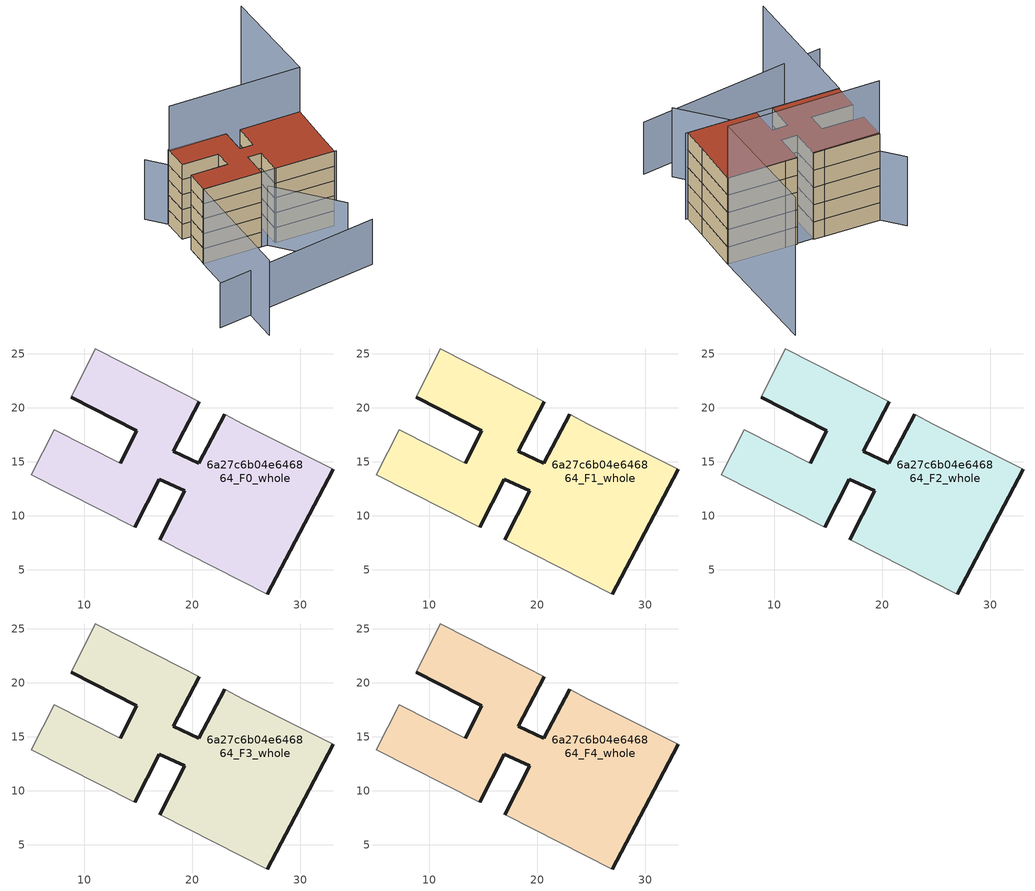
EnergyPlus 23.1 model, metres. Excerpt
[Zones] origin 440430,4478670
6a27c6b04e646864_F0_whole
 floor ground (EU_floor_Construction): 24.75,18.49 33.09,14.31 29.07,6.75 26.96,2.76 17.13,7.73 17,7.79 19.32,12.3 16.98,13.37 14.71,8.94 5.09,13.8 7.23,17.98 13.35,14.88 14.86,17.87 8.81,20.99 11.05,25.44 19.04,21.39 20.65,20.57 18.27,15.98 20.64,14.85 23.01,19.42 z0
 wall outside (EU_wall_Construction): 26.96,2.76 29.07,6.75 33.09,14.31 / 23.01,19.42 20.64,14.85 18.27,15.98 20.65,20.57 / 8.81,20.99 14.86,17.87 13.35,14.88 / 14.71,8.94 16.98,13.37 19.32,12.3 17,7.79 z0:3
 wall adiabatic (EU_wall_Construction): 33.09,14.31 24.75,18.49 23.01,19.42 / 20.65,20.57 19.04,21.39 11.05,25.44 8.81,20.99 / 13.35,14.88 7.23,17.98 5.09,13.8 14.71,8.94 / 17,7.79 17.13,7.73 26.96,2.76 z0:3
6a27c6b04e646864_F1_whole
 floor to 6a27c6b04e646864_F0_whole (EU_floor_Construction): 24.75,18.49 33.09,14.31 29.07,6.75 26.96,2.76 17.13,7.73 17,7.79 19.32,12.3 16.98,13.37 14.71,8.94 5.09,13.8 7.23,17.98 13.35,14.88 14.86,17.87 8.81,20.99 11.05,25.44 19.04,21.39 20.65,20.57 18.27,15.98 20.64,14.85 23.01,19.42 z3
 wall outside (EU_wall_Construction): 26.96,2.76 29.07,6.75 33.09,14.31 / 23.01,19.42 20.64,14.85 18.27,15.98 20.65,20.57 / 8.81,20.99 14.86,17.87 13.35,14.88 / 14.71,8.94 16.98,13.37 19.32,12.3 17,7.79 z3:6
 wall adiabatic (EU_wall_Construction): 33.09,14.31 24.75,18.49 23.01,19.42 / 20.65,20.57 19.04,21.39 11.05,25.44 8.81,20.99 / 13.35,14.88 7.23,17.98 5.09,13.8 14.71,8.94 / 17,7.79 17.13,7.73 26.96,2.76 z3:6
6a27c6b04e646864_F2_whole
 floor to 6a27c6b04e646864_F1_whole (EU_floor_Construction): 24.75,18.49 33.09,14.31 29.07,6.75 26.96,2.76 17.13,7.73 17,7.79 19.32,12.3 16.98,13.37 14.71,8.94 5.09,13.8 7.23,17.98 13.35,14.88 14.86,17.87 8.81,20.99 11.05,25.44 19.04,21.39 20.65,20.57 18.27,15.98 20.64,14.85 23.01,19.42 z6
 wall outside (EU_wall_Construction): 26.96,2.76 29.07,6.75 33.09,14.31 / 23.01,19.42 20.64,14.85 18.27,15.98 20.65,20.57 / 8.81,20.99 14.86,17.87 13.35,14.88 / 14.71,8.94 16.98,13.37 19.32,12.3 17,7.79 z6:9
 wall adiabatic (EU_wall_Construction): 33.09,14.31 24.75,18.49 23.01,19.42 / 20.65,20.57 19.04,21.39 11.05,25.44 8.81,20.99 / 13.35,14.88 7.23,17.98 5.09,13.8 14.71,8.94 / 17,7.79 17.13,7.73 26.96,2.76 z6:9
6a27c6b04e646864_F3_whole
 floor to 6a27c6b04e646864_F2_whole (EU_floor_Construction): 24.75,18.49 33.09,14.31 29.07,6.75 26.96,2.76 17.13,7.73 17,7.79 19.32,12.3 16.98,13.37 14.71,8.94 5.09,13.8 7.23,17.98 13.35,14.88 14.86,17.87 8.81,20.99 11.05,25.44 19.04,21.39 20.65,20.57 18.27,15.98 20.64,14.85 23.01,19.42 z9
 wall outside (EU_wall_Construction): 26.96,2.76 29.07,6.75 33.09,14.31 / 23.01,19.42 20.64,14.85 18.27,15.98 20.65,20.57 / 8.81,20.99 14.86,17.87 13.35,14.88 / 14.71,8.94 16.98,13.37 19.32,12.3 17,7.79 z9:12
 wall adiabatic (EU_wall_Construction): 33.09,14.31 24.75,18.49 23.01,19.42 / 20.65,20.57 19.04,21.39 11.05,25.44 8.81,20.99 / 13.35,14.88 7.23,17.98 5.09,13.8 14.71,8.94 / 17,7.79 17.13,7.73 26.96,2.76 z9:12
6a27c6b04e646864_F4_whole
 floor to 6a27c6b04e646864_F3_whole (EU_floor_Construction): 24.75,18.49 33.09,14.31 29.07,6.75 26.96,2.76 17.13,7.73 17,7.79 19.32,12.3 16.98,13.37 14.71,8.94 5.09,13.8 7.23,17.98 13.35,14.88 14.86,17.87 8.81,20.99 11.05,25.44 19.04,21.39 20.65,20.57 18.27,15.98 20.64,14.85 23.01,19.42 z12
 wall outside (EU_wall_Construction): 26.96,2.76 29.07,6.75 33.09,14.31 / 23.01,19.42 20.64,14.85 18.27,15.98 20.65,20.57 / 8.81,20.99 14.86,17.87 13.35,14.88 / 14.71,8.94 16.98,13.37 19.32,12.3 17,7.79 z12:15
 wall adiabatic (EU_wall_Construction): 33.09,14.31 24.75,18.49 23.01,19.42 / 20.65,20.57 19.04,21.39 11.05,25.44 8.81,20.99 / 13.35,14.88 7.23,17.98 5.09,13.8 14.71,8.94 / 17,7.79 17.13,7.73 26.96,2.76 z12:15
 roof outside (EU_roof_Construction): 29.07,6.75 33.09,14.31 24.75,18.49 23.01,19.42 20.64,14.85 18.27,15.98 20.65,20.57 19.04,21.39 11.05,25.44 8.81,20.99 14.86,17.87 13.35,14.88 7.23,17.98 5.09,13.8 14.71,8.94 16.98,13.37 19.32,12.3 17,7.79 17.13,7.73 26.96,2.76 z15
shading: 42.12,32.83 33.09,14.31 / 33.09,14.31 10.87,25.14 z0:24; -8.84,0.36 21.39,-9.09 z0:9; -5.77,-7.47 4.98,13.86 / 4.98,13.86 27.28,2.62 z0:15; 9.94,29.51 19.46,-5.38 z0:12
[Building]
EU S2 Campaign: North Axis=0; Terrain=City; Solar Distribution=FullExterior
[Site:Location]
Madrid: Latitude=40.5; Longitude=-3.5; Time Zone=1; Elevation=609
[SizingPeriod:WeatherFileDays]
AnnualSizingPeriod: Begin Month=1; Begin Day of Month=1; End Month=12; End Day of Month=31; Day of Week for Start Day=Monday; Use Weather File Daylight Saving Period=No; Use Weather File Rain and Snow Indicators=No
[MATERIAL]
EU_InternalMass_Material: Roughness=MediumRough; Thickness=0.1; Conductivity=1; Density=1800; Specific Heat=900; Thermal Absorptance=0.9; Solar Absorptance=0.7; Visible Absorptance=0.7
[MATERIAL:NOMASS] Roughness=MediumRough; Thermal Absorptance=0.9; Solar Absorptance=0.7; Visible Absorptance=0.7
Name | Thermal Resistance
EU_wall_NoMass | 0.419739
EU_roof_NoMass | 0.352165
EU_floor_NoMass | 0.608284
[CONSTRUCTION]
EU_wall_Construction: EU_wall_NoMass
EU_roof_Construction: EU_roof_NoMass
EU_floor_Construction: EU_floor_NoMass
EU_InternalMass_Construction: EU_InternalMass_Material
[ZONE] Type=1; Multiplier=1; Ceiling Height=autocalculate; Floor Area=autocalculate; Part of Total Floor Area=Yes
Name | Volume
6a27c6b04e646864_F0_whole | 815.139
6a27c6b04e646864_F1_whole; 6a27c6b04e646864_F2_whole; 6a27c6b04e646864_F3_whole; 6a27c6b04e646864_F4_whole | 815.138
[INTERNALMASS] Construction=EU_InternalMass_Construction; Surface Area=271.713
Name | Zone or ZoneList
6a27c6b04e646864_F0_whole_EU_InternalMass | 6a27c6b04e646864_F0_whole
6a27c6b04e646864_F1_whole_EU_InternalMass | 6a27c6b04e646864_F1_whole
6a27c6b04e646864_F2_whole_EU_InternalMass | 6a27c6b04e646864_F2_whole
6a27c6b04e646864_F3_whole_EU_InternalMass | 6a27c6b04e646864_F3_whole
6a27c6b04e646864_F4_whole_EU_InternalMass | 6a27c6b04e646864_F4_whole
[OTHEREQUIPMENT] Fuel Type=Electricity; Design Level Calculation Method=Watts/Area; Power per Zone Floor Area=1; Fraction Latent=0; Fraction Radiant=0; Fraction Lost=0; Carbon Dioxide Generation Rate=0; EndUse Subcategory=EU_Step8_InternalGains
Name | Zone or ZoneList or Space or SpaceList | Schedule
EU_Step8_InternalGain_6a27c6b04e646864_F0_whole_f000 | 6a27c6b04e646864_F0_whole | EU_Step8_GainSchedule_6a27c6b04e646864_F0_whole_f000
EU_Step8_InternalGain_6a27c6b04e646864_F1_whole_f000 | 6a27c6b04e646864_F1_whole | EU_Step8_GainSchedule_6a27c6b04e646864_F1_whole_f000
EU_Step8_InternalGain_6a27c6b04e646864_F2_whole_f000 | 6a27c6b04e646864_F2_whole | EU_Step8_GainSchedule_6a27c6b04e646864_F2_whole_f000
EU_Step8_InternalGain_6a27c6b04e646864_F3_whole_f000 | 6a27c6b04e646864_F3_whole | EU_Step8_GainSchedule_6a27c6b04e646864_F3_whole_f000
EU_Step8_InternalGain_6a27c6b04e646864_F4_whole_f000 | 6a27c6b04e646864_F4_whole | EU_Step8_GainSchedule_6a27c6b04e646864_F4_whole_f000
[ZONEVENTILATION:DESIGNFLOWRATE] Schedule=EU_AlwaysOn; Design Flow Rate Calculation Method=AirChanges/Hour; Air Changes per Hour=0.703302; Ventilation Type=Natural; Fan Pressure Rise=0; Fan Total Efficiency=1; Constant Term Coefficient=1; Temperature Term Coefficient=0; Velocity Term Coefficient=0; Velocity Squared Term Coefficient=0; Minimum Indoor Temperature=-100; Maximum Indoor Temperature=100; Delta Temperature=-100; Minimum Outdoor Temperature=-100; Maximum Outdoor Temperature=100; Maximum Wind Speed=40
Name | Zone or ZoneList or Space or SpaceList
EU_ConstantAir_6a27c6b04e646864_F0_whole | 6a27c6b04e646864_F0_whole
EU_ConstantAir_6a27c6b04e646864_F1_whole | 6a27c6b04e646864_F1_whole
EU_ConstantAir_6a27c6b04e646864_F2_whole | 6a27c6b04e646864_F2_whole
EU_ConstantAir_6a27c6b04e646864_F3_whole | 6a27c6b04e646864_F3_whole
EU_ConstantAir_6a27c6b04e646864_F4_whole | 6a27c6b04e646864_F4_whole
[HVACTEMPLATE:THERMOSTAT] Constant Heating Setpoint=20; Constant Cooling Setpoint=50
EU_HeatOnly_6a27c6b04e646864_F0_whole; EU_HeatOnly_6a27c6b04e646864_F1_whole; EU_HeatOnly_6a27c6b04e646864_F2_whole; EU_HeatOnly_6a27c6b04e646864_F3_whole; EU_HeatOnly_6a27c6b04e646864_F4_whole
[HVACTEMPLATE:ZONE:IDEALLOADSAIRSYSTEM] System Availability Schedule=EU_AlwaysOn; Maximum Heating Supply Air Temperature=50; Minimum Cooling Supply Air Temperature=13; Maximum Heating Supply Air Humidity Ratio=0.0156; Minimum Cooling Supply Air Humidity Ratio=0.0077; Heating Limit=NoLimit; Cooling Limit=NoLimit; Heating Availability Schedule=EU_AlwaysOn; Cooling Availability Schedule=EU_CoolingOff; Dehumidification Control Type=ConstantSensibleHeatRatio; Cooling Sensible Heat Ratio=0.7; Dehumidification Setpoint=60; Humidification Control Type=None; Humidification Setpoint=30; Outdoor Air Method=None; Outdoor Air Flow Rate per Person=0.00944; Outdoor Air Flow Rate per Zone Floor Area=0; Outdoor Air Flow Rate per Zone=0; Demand Controlled Ventilation Type=None; Outdoor Air Economizer Type=NoEconomizer; Heat Recovery Type=None; Sensible Heat Recovery Effectiveness=0.7; Latent Heat Recovery Effectiveness=0.65
Name | Template Thermostat
6a27c6b04e646864_F0_whole | EU_HeatOnly_6a27c6b04e646864_F0_whole
6a27c6b04e646864_F1_whole | EU_HeatOnly_6a27c6b04e646864_F1_whole
6a27c6b04e646864_F2_whole | EU_HeatOnly_6a27c6b04e646864_F2_whole
6a27c6b04e646864_F3_whole | EU_HeatOnly_6a27c6b04e646864_F3_whole
6a27c6b04e646864_F4_whole | EU_HeatOnly_6a27c6b04e646864_F4_whole
[SIZING:ZONE] Zone Cooling Design Supply Air Temperature Input Method=SupplyAirTemperature; Zone Cooling Design Supply Air Temperature=13; Zone Heating Design Supply Air Temperature Input Method=SupplyAirTemperature; Zone Heating Design Supply Air Temperature=50; Zone Cooling Design Supply Air Humidity Ratio=0.008; Zone Heating Design Supply Air Humidity Ratio=0.008; Cooling Design Air Flow Method=DesignDay; Cooling Design Air Flow Rate=0; Cooling Minimum Air Flow per Zone Floor Area=0.000762; Cooling Minimum Air Flow=0; Cooling Minimum Air Flow Fraction=0.2; Heating Design Air Flow Method=DesignDay; Heating Design Air Flow Rate=0; Heating Maximum Air Flow per Zone Floor Area=0.002032; Heating Maximum Air Flow=0.141576; Heating Maximum Air Flow Fraction=0.3; Account for Dedicated Outdoor Air System=No; Dedicated Outdoor Air System Control Strategy=NeutralSupplyAir; Dedicated Outdoor Air Low Setpoint Temperature for Design=autosize; Dedicated Outdoor Air High Setpoint Temperature for Design=autosize; Zone Load Sizing Method=Sensible Load Only No Latent Load; Zone Latent Cooling Design Supply Air Humidity Ratio Input Method=HumidityRatioDifference; Zone Cooling Design Supply Air Humidity Ratio Difference=0.005; Zone Latent Heating Design Supply Air Humidity Ratio Input Method=HumidityRatioDifference; Zone Humidification Design Supply Air Humidity Ratio Difference=0.005
6a27c6b04e646864_F0_whole; 6a27c6b04e646864_F1_whole; 6a27c6b04e646864_F2_whole; 6a27c6b04e646864_F3_whole; 6a27c6b04e646864_F4_whole
[SCHEDULE:CONSTANT]
Name | Hourly Value
EU_AlwaysOn | 1
EU_CoolingOff | 0
[SCHEDULE:FILE] Column Number=1; Rows to Skip at Top=0; Number of Hours of Data=8760; Column Separator=Comma; Interpolate to Timestep=No; Minutes per Item=60; Adjust Schedule for Daylight Savings=Yes
Name | File
EU_Step8_GainSchedule_6a27c6b04e646864_F0_whole_f000 | ../../schedules/6a27c6b04e646864/6a27c6b04e646864_F0_whole_f000_gain.csv
EU_Step8_GainSchedule_6a27c6b04e646864_F1_whole_f000 | ../../schedules/6a27c6b04e646864/6a27c6b04e646864_F1_whole_f000_gain.csv
EU_Step8_GainSchedule_6a27c6b04e646864_F2_whole_f000 | ../../schedules/6a27c6b04e646864/6a27c6b04e646864_F2_whole_f000_gain.csv
EU_Step8_GainSchedule_6a27c6b04e646864_F3_whole_f000 | ../../schedules/6a27c6b04e646864/6a27c6b04e646864_F3_whole_f000_gain.csv
EU_Step8_GainSchedule_6a27c6b04e646864_F4_whole_f000 | ../../schedules/6a27c6b04e646864/6a27c6b04e646864_F4_whole_f000_gain.csv
